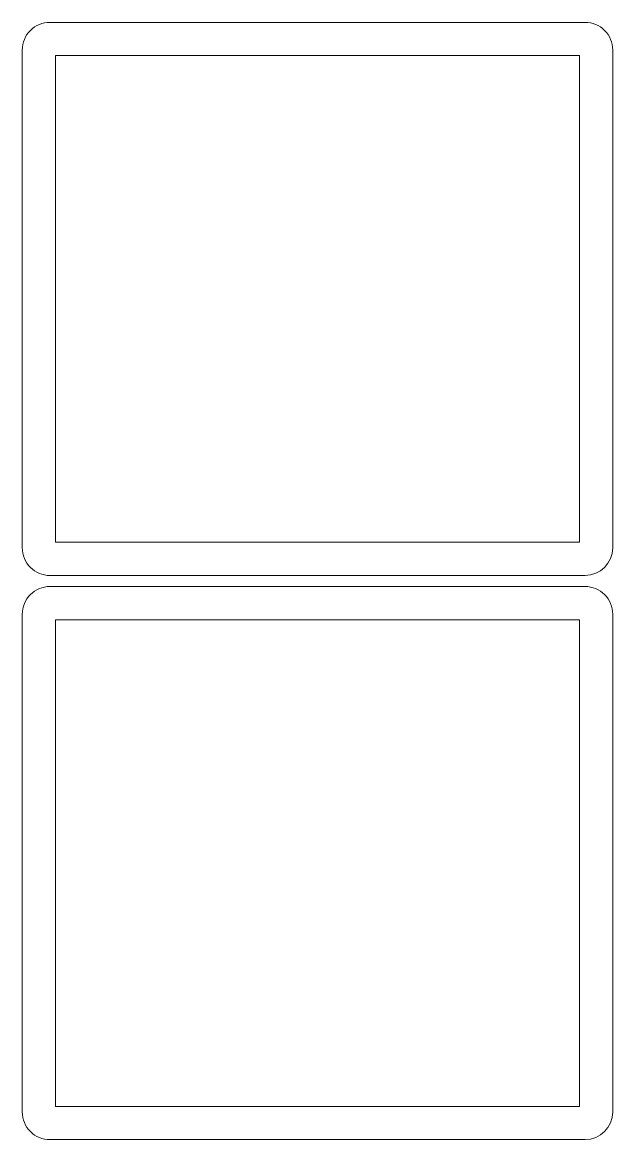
# Model space of a CAD drawing. Header units: millimetres. Extents: x -368 to 368, y -323 to 323.
# Drawn here: x -28.5 to 78.3, y -274 to -72 of the extents above; entities that cross this region are included whole.
import ezdxf

# ---------------------------------------------------------------- set-up
doc = ezdxf.new("R2010")
doc.units = ezdxf.units.MM
doc.header["$MEASUREMENT"] = 0
doc.layers.add('Camada 1', color=7, linetype='Continuous')

msp = doc.modelspace()

# ---------------------------------------------------------------- linework, layer by layer
at = {"layer": 'Camada 1', "color": 250, "lineweight": 9}
for points, knots in [([(78.3388, -166.9723), (78.3388, -166.9723), (78.3388, -76.9723), (78.3388, -76.9723), (78.3388, -76.9723), (78.3388, -75.6462), (77.812, -74.3744), (76.8743, -73.4368), (76.8743, -73.4368), (75.9367, -72.4991), (74.6649, -71.9723), (73.3388, -71.9723), (73.3388, -71.9723), (73.3388, -71.9723), (-23.4612, -71.9723), (-23.4612, -71.9723), (-23.4612, -71.9723), (-24.7873, -71.9723), (-26.0591, -72.4991), (-26.9967, -73.4368), (-26.9967, -73.4368), (-27.9344, -74.3744), (-28.4612, -75.6462), (-28.4612, -76.9723), (-28.4612, -76.9723), (-28.4612, -76.9723), (-28.4612, -166.9723), (-28.4612, -166.9723), (-28.4612, -166.9723), (-28.4612, -168.2984), (-27.9344, -169.5702), (-26.9967, -170.5078), (-26.9967, -170.5078), (-26.0591, -171.4455), (-24.7873, -171.9723), (-23.4612, -171.9723), (-23.4612, -171.9723), (-23.4612, -171.9723), (73.3388, -171.9723), (73.3388, -171.9723), (73.3388, -171.9723), (76.1002, -171.9723), (78.3388, -169.7337), (78.3388, -166.9723)], [0, 0, 0, 0, 0.08333333, 0.08333333, 0.08333333, 0.08333333, 0.16666667, 0.16666667, 0.16666667, 0.16666667, 0.25, 0.25, 0.25, 0.25, 0.33333333, 0.33333333, 0.33333333, 0.33333333, 0.41666667, 0.41666667, 0.41666667, 0.41666667, 0.5, 0.5, 0.5, 0.5, 0.58333333, 0.58333333, 0.58333333, 0.58333333, 0.66666667, 0.66666667, 0.66666667, 0.66666667, 0.75, 0.75, 0.75, 0.75, 0.83333333, 0.83333333, 0.83333333, 0.83333333, 1, 1, 1, 1]), ([(-22.4612, -77.9723), (-22.4612, -77.9723), (72.3388, -77.9723), (72.3388, -77.9723), (72.3388, -77.9723), (72.3388, -77.9723), (72.3388, -165.9723), (72.3388, -165.9723), (72.3388, -165.9723), (72.3388, -165.9723), (-22.4612, -165.9723), (-22.4612, -165.9723), (-22.4612, -165.9723), (-22.4612, -165.9723), (-22.4612, -77.9723), (-22.4612, -77.9723)], [0, 0, 0, 0, 0.2, 0.2, 0.2, 0.2, 0.4, 0.4, 0.4, 0.4, 0.6, 0.6, 0.6, 0.6, 1, 1, 1, 1]), ([(78.3388, -268.9723), (78.3388, -268.9723), (78.3388, -178.9723), (78.3388, -178.9723), (78.3388, -178.9723), (78.3388, -177.6462), (77.812, -176.3744), (76.8743, -175.4368), (76.8743, -175.4368), (75.9367, -174.4991), (74.6649, -173.9723), (73.3388, -173.9723), (73.3388, -173.9723), (73.3388, -173.9723), (-23.4612, -173.9723), (-23.4612, -173.9723), (-23.4612, -173.9723), (-24.7873, -173.9723), (-26.0591, -174.4991), (-26.9967, -175.4368), (-26.9967, -175.4368), (-27.9344, -176.3744), (-28.4612, -177.6462), (-28.4612, -178.9723), (-28.4612, -178.9723), (-28.4612, -178.9723), (-28.4612, -268.9723), (-28.4612, -268.9723), (-28.4612, -268.9723), (-28.4612, -270.2984), (-27.9344, -271.5702), (-26.9967, -272.5078), (-26.9967, -272.5078), (-26.0591, -273.4455), (-24.7873, -273.9723), (-23.4612, -273.9723), (-23.4612, -273.9723), (-23.4612, -273.9723), (73.3388, -273.9723), (73.3388, -273.9723), (73.3388, -273.9723), (76.1002, -273.9723), (78.3388, -271.7337), (78.3388, -268.9723)], [0, 0, 0, 0, 0.08333333, 0.08333333, 0.08333333, 0.08333333, 0.16666667, 0.16666667, 0.16666667, 0.16666667, 0.25, 0.25, 0.25, 0.25, 0.33333333, 0.33333333, 0.33333333, 0.33333333, 0.41666667, 0.41666667, 0.41666667, 0.41666667, 0.5, 0.5, 0.5, 0.5, 0.58333333, 0.58333333, 0.58333333, 0.58333333, 0.66666667, 0.66666667, 0.66666667, 0.66666667, 0.75, 0.75, 0.75, 0.75, 0.83333333, 0.83333333, 0.83333333, 0.83333333, 1, 1, 1, 1]), ([(-22.4612, -179.9723), (-22.4612, -179.9723), (72.3388, -179.9723), (72.3388, -179.9723), (72.3388, -179.9723), (72.3388, -179.9723), (72.3388, -267.9723), (72.3388, -267.9723), (72.3388, -267.9723), (72.3388, -267.9723), (-22.4612, -267.9723), (-22.4612, -267.9723), (-22.4612, -267.9723), (-22.4612, -267.9723), (-22.4612, -179.9723), (-22.4612, -179.9723)], [0, 0, 0, 0, 0.2, 0.2, 0.2, 0.2, 0.4, 0.4, 0.4, 0.4, 0.6, 0.6, 0.6, 0.6, 1, 1, 1, 1])]:
    msp.add_open_spline(points, degree=3, knots=knots, dxfattribs=at)

doc.saveas('drawing.dxf')
